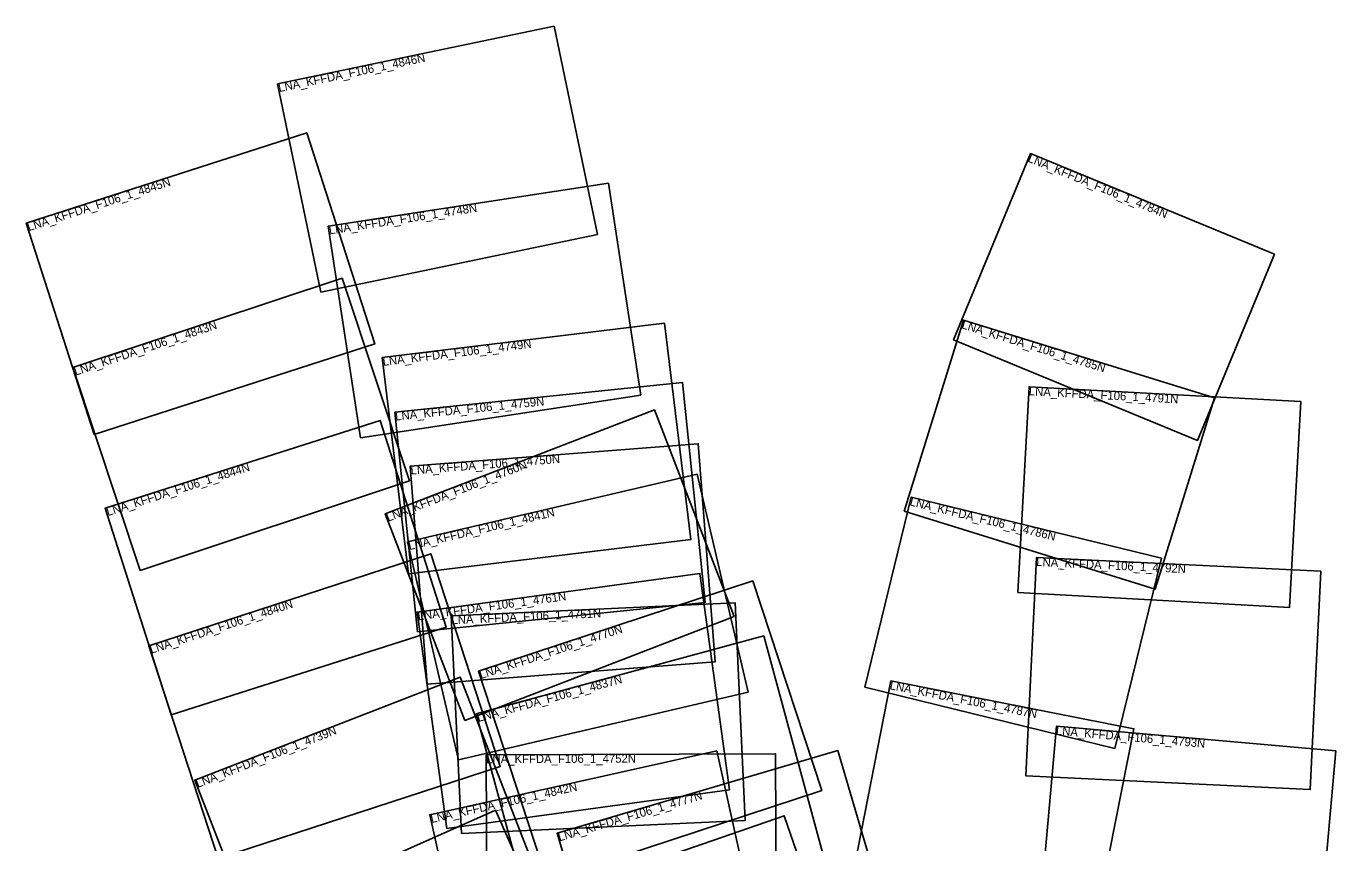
# Model space of a CAD drawing. Extents: x 434647 to 442742, y 307108 to 319784.
# Drawn here: x 434647 to 442383, y 314960 to 319784 of the extents above; entities that cross this region are included whole.
import ezdxf

# ---------------------------------------------------------------- set-up
doc = ezdxf.new("R2010")
doc.units = 0
doc.layers.add('Default', color=7, linetype='Continuous')

msp = doc.modelspace()

# ---------------------------------------------------------------- linework, layer by layer
at = {"layer": 'Default'}
for points in [[(436387.8, 318213.9), (436131.3, 319443.7), (437764.7, 319784.4), (438021.2, 318554.6)], [(435049, 317372.9), (434646.8, 318620.6), (436303.9, 319154.8), (436706.1, 317907.1)], [(440124.9, 317931.6), (440578.8, 319032), (442019.8, 318437.6), (441566, 317337.2)], [(436622.5, 317352.6), (436431.2, 318603.8), (438085.9, 318856.8), (438277.3, 317605.7)], [(435320.7, 316570), (434923.2, 317767.5), (436513.7, 318295.3), (436911.1, 317097.8)], [(439833, 316919.6), (440183.6, 318048.7), (441666.5, 317588.3), (441315.9, 316459.2)], [(436905.8, 316549.2), (436749.7, 317827.2), (438417.1, 318030.9), (438573.3, 316752.9)], [(436957.4, 316206.1), (436824.2, 317504.1), (438524.6, 317678.7), (438657.8, 316380.7)], [(440504.6, 316439.1), (440571.4, 317654.7), (442176.3, 317566.5), (442109.5, 316350.9)], [(437238.1, 315683.9), (436767.2, 316903.4), (438357.6, 317517.5), (438828.5, 316297.9)], [(435504.1, 315715.5), (435114.2, 316937.9), (436737.7, 317455.8), (437127.6, 316233.4)], [(437016.1, 315897.4), (436915.7, 317185.5), (438616.3, 317318.1), (438716.7, 316030)], [(437201.1, 315450.2), (436899.4, 316738.2), (438610.1, 317138.8), (438911.8, 315850.8)], [(439600.3, 315879.5), (439874.9, 317003), (441352.7, 316641.8), (441078.1, 315518.3)], [(435781, 314867.5), (435370.7, 316124.3), (437036.4, 316668.2), (437446.7, 315411.4)], [(440552.2, 315356.4), (440615.1, 316646.2), (442294, 316564.4), (442231.1, 315274.5)], [(437130.7, 315044.8), (436956, 316323.7), (438626.1, 316551.9), (438800.8, 315273)], [(437724.8, 314736.4), (437317.7, 315974.8), (438938.8, 316507.6), (439345.9, 315269.3)], [(437217.4, 315014.6), (437157.8, 316301.4), (438834.3, 316379), (438893.8, 315092.2)], [(437650.8, 314442.9), (437304.5, 315722.5), (439004, 316182.4), (439350.2, 314902.8)], [(436104.9, 314140.1), (435642.3, 315330.9), (437209.9, 315939.9), (437672.6, 314749.1)], [(439538.9, 314821.6), (439754.8, 315916.9), (441189.8, 315634), (440973.9, 314538.8)], [(440621.2, 314389.9), (440732.4, 315649.3), (442382.9, 315503.5), (442271.7, 314244.1)], [(437314.7, 313849.5), (437030.9, 315126), (438726.3, 315502.9), (439010.1, 314226.4)], [(437369.1, 314183), (437364.1, 315480.5), (439073.3, 315487), (439078.3, 314189.5)], [(438157.9, 313743.6), (437782.8, 315016.6), (439441.1, 315505.3), (439816.2, 314232.2)], [(436427, 313340.7), (435918.3, 314486.5), (437419, 315152.7), (437927.6, 314006.9)], [(437911.6, 313297), (437477.8, 314551.4), (439123.9, 315120.6), (439557.6, 313866.1)]]:
    msp.add_lwpolyline(points, close=True, dxfattribs=at)

# ---------------------------------------------------------------- texts
for s, rotation, p in [('LNA_KFFDA_F106_1_4846N', 11.78211, (436141.5, 319394.8)), ('LNA_KFFDA_F106_1_4784N', 337.58514, (440559.7, 318985.8)), ('LNA_KFFDA_F106_1_4845N', 17.86729, (434662.1, 318573)), ('LNA_KFFDA_F106_1_4748N', 8.69557, (436438.7, 318554.3)), ('LNA_KFFDA_F106_1_4843N', 18.35996, (434939, 317720)), ('LNA_KFFDA_F106_1_4785N', 342.75231, (440168.7, 318001)), ('LNA_KFFDA_F106_1_4749N', 6.96483, (436755.7, 317777.6)), ('LNA_KFFDA_F106_1_4791N', 356.85347, (440568.7, 317604.8)), ('LNA_KFFDA_F106_1_4759N', 5.86049, (436829.3, 317454.4)), ('LNA_KFFDA_F106_1_4844N', 17.69184, (435129.4, 316890.3)), ('LNA_KFFDA_F106_1_4760N', 21.11116, (436785.2, 316856.8)), ('LNA_KFFDA_F106_1_4750N', 4.45773, (436919.6, 317135.7)), ('LNA_KFFDA_F106_1_4786N', 346.2662, (439863.1, 316954.4)), ('LNA_KFFDA_F106_1_4841N', 13.17932, (436910.8, 316689.5)), ('LNA_KFFDA_F106_1_4792N', 357.20825, (440612.6, 316596.3)), ('LNA_KFFDA_F106_1_4761N', 7.78057, (436962.7, 316274.2)), ('LNA_KFFDA_F106_1_4840N', 18.08324, (435386.2, 316076.8)), ('LNA_KFFDA_F106_1_4751N', 2.64937, (437160.2, 316251.5)), ('LNA_KFFDA_F106_1_4770N', 18.19621, (437333.3, 315927.3)), ('LNA_KFFDA_F106_1_4837N', 15.14213, (437317.6, 315674.2)), ('LNA_KFFDA_F106_1_4787N', 348.84877, (439745.1, 315867.8)), ('LNA_KFFDA_F106_1_4739N', 21.23155, (435660.4, 315284.3)), ('LNA_KFFDA_F106_1_4793N', 354.95325, (440728.1, 315599.5)), ('LNA_KFFDA_F106_1_4752N', 0.21844, (437364.3, 315430.5)), ('LNA_KFFDA_F106_1_4842N', 12.53347, (437041.8, 315077.2)), ('LNA_KFFDA_F106_1_4777N', 16.41813, (437796.9, 314968.6))]:
    msp.add_text(s, height=50, rotation=rotation, dxfattribs=at).set_placement(p)

doc.saveas('drawing.dxf')
